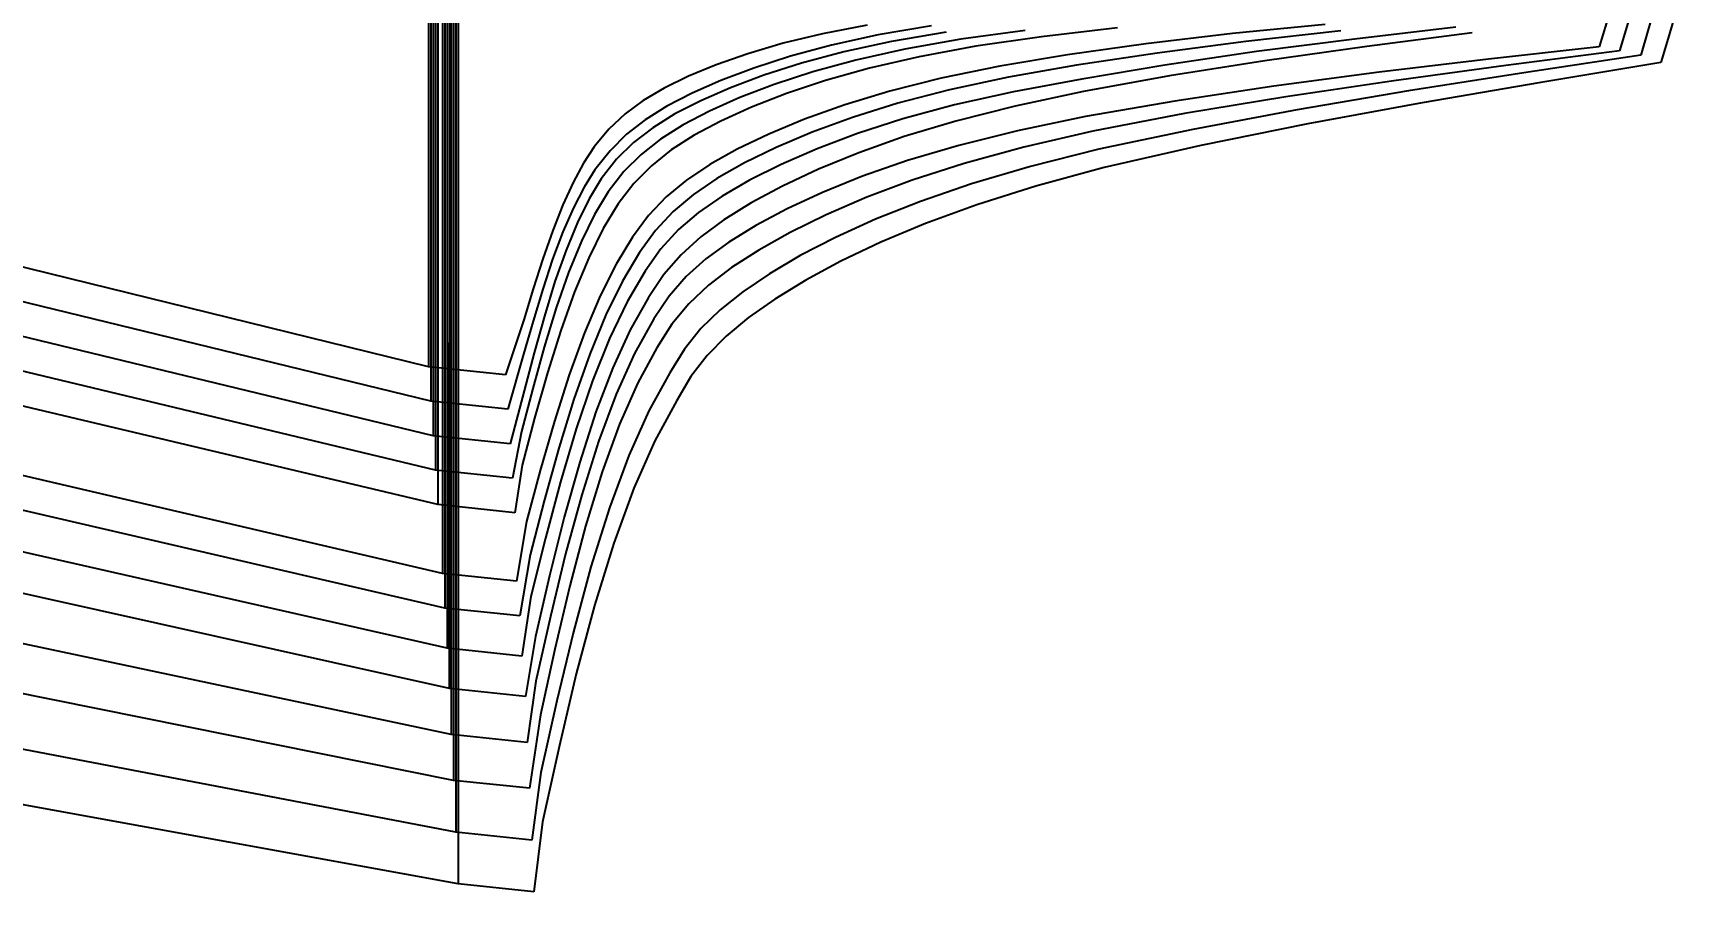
# Model space of a CAD drawing. Extents: x -93.6 to 5.6, y -2 to 41.8.
# Drawn here: x -72.04 to -57.79, y -2.04 to 5.32 of the extents above; entities that cross this region are included whole.
import ezdxf

# ---------------------------------------------------------------- set-up
doc = ezdxf.new("R2010")
doc.units = 0

# ---------------------------------------------------------------- blocks, each defined once
blk = doc.blocks.new('C-S1615WWO206-F_26')
at = {"layer": '1'}
for points in [[(-64.9028, 5.3868), (-65.285, 5.3129), (-65.6229, 5.2306), (-65.9247, 5.1411), (-66.1943, 5.0466), (-66.4326, 4.9486), (-66.6403, 4.8473), (-66.8193, 4.7415), (-66.9747, 4.6266), (-67.1125, 4.4962), (-67.2397, 4.3429), (-67.33, 4.2041), (-67.4189, 4.039), (-67.5068, 3.8464), (-67.5936, 3.6272), (-67.6781, 3.3854), (-67.7606, 3.1272), (-67.8412, 2.8605), (-67.9986, 2.3907)], [(-67.9986, 2.3907), (-68.6565, 2.46), (-73.6152, 3.6793), (-75.0538, 3.9603)]]:
    blk.add_lwpolyline(points, dxfattribs=at)
at = {"layer": '8'}
blk.add_line((-68.6565, 10.0435), (-68.6568, 2.4599), dxfattribs=at)
blk = doc.blocks.new('C-S1615WWO206-F_28')
at = {"layer": '1'}
for points in [[(-64.3507, 5.3809), (-64.8079, 5.3017), (-65.2069, 5.2144), (-65.5594, 5.1193), (-65.8738, 5.0178), (-66.1542, 4.9117), (-66.4017, 4.8028), (-66.6169, 4.6912), (-66.8022, 4.5756), (-66.9622, 4.451), (-67.1034, 4.3107), (-67.2329, 4.1465), (-67.3262, 3.9981), (-67.4172, 3.8218), (-67.5069, 3.6162), (-67.5947, 3.3826), (-67.68, 3.1252), (-67.7626, 2.8504), (-67.8432, 2.5666), (-67.9787, 2.0955)], [(-67.9787, 2.0955), (-68.6366, 2.1648), (-73.6413, 3.3845), (-75.093, 3.665)]]:
    blk.add_lwpolyline(points, dxfattribs=at)
at = {"layer": '8'}
blk.add_line((-68.6366, 10.0435), (-68.637, 2.1647), dxfattribs=at)
blk = doc.blocks.new('C-S1615WWO206-F_30')
at = {"layer": '1'}
for points in [[(-64.2255, 5.3254), (-64.694, 5.2456), (-65.1027, 5.1571), (-65.4639, 5.0607), (-65.7861, 4.9575), (-66.0735, 4.8496), (-66.3272, 4.7387), (-66.5479, 4.625), (-66.7379, 4.507), (-66.902, 4.38), (-67.047, 4.2366), (-67.18, 4.0689), (-67.2828, 3.8974), (-67.3825, 3.6943), (-67.4799, 3.4577), (-67.5745, 3.1893), (-67.6656, 2.8938), (-67.7533, 2.5786), (-67.8386, 2.2531), (-67.9589, 1.8003)], [(-67.9589, 1.8003), (-68.6168, 1.8696), (-73.6675, 3.0897), (-75.1323, 3.3697)]]:
    blk.add_lwpolyline(points, dxfattribs=at)
at = {"layer": '8'}
blk.add_line((-68.6168, 10.0435), (-68.6172, 1.8695), dxfattribs=at)
blk = doc.blocks.new('C-S1615WWO206-F_32')
at = {"layer": '1'}
for points in [[(-63.5493, 5.3413), (-64.1006, 5.2651), (-64.5802, 5.1802), (-64.9986, 5.087), (-65.3681, 4.9858), (-65.6977, 4.878), (-65.9916, 4.7655), (-66.2508, 4.6502), (-66.4763, 4.5323), (-66.6703, 4.4102), (-66.8377, 4.2789), (-66.9854, 4.131), (-67.1206, 3.9583), (-67.2363, 3.7642), (-67.3484, 3.5344), (-67.4579, 3.2669), (-67.5641, 2.9633), (-67.6663, 2.6292), (-67.7646, 2.2727), (-67.8601, 1.9047), (-67.9391, 1.5051)], [(-67.9391, 1.5051), (-68.597, 1.5744), (-73.6936, 2.7949), (-75.1716, 3.0744)]]:
    blk.add_lwpolyline(points, dxfattribs=at)
at = {"layer": '8'}
blk.add_line((-68.597, 10.0435), (-68.5974, 1.5743), dxfattribs=at)
blk = doc.blocks.new('C-S1615WWO206-F_34')
at = {"layer": '1'}
for points in [[(-62.7608, 5.3642), (-63.4113, 5.2862), (-63.9716, 5.2048), (-64.4589, 5.1151), (-64.8839, 5.0174), (-65.2591, 4.9119), (-65.5937, 4.7998), (-65.892, 4.6834), (-66.1549, 4.5643), (-66.3834, 4.4427), (-66.5799, 4.3172), (-66.7492, 4.1823), (-66.8984, 4.031), (-67.0348, 3.8543), (-67.1625, 3.6432), (-67.2863, 3.3931), (-67.4075, 3.1017), (-67.5256, 2.771), (-67.6392, 2.4069), (-67.7488, 2.0185), (-67.8556, 1.6173), (-67.9194, 1.2099)], [(-67.9194, 1.2099), (-68.5773, 1.2792), (-73.7197, 2.5001), (-75.2109, 2.7791)]]:
    blk.add_lwpolyline(points, dxfattribs=at)
at = {"layer": '8'}
blk.add_line((-68.5773, 10.0435), (-68.5776, 1.2791), dxfattribs=at)
blk = doc.blocks.new('C-S1615WWO206-F_38')
at = {"layer": '1'}
for points in [[(-60.9827, 5.3926), (-61.7744, 5.3138), (-62.5166, 5.2269), (-63.1886, 5.1325), (-63.7671, 5.0358), (-64.27, 4.9322), (-64.708, 4.8215), (-65.0942, 4.704), (-65.4383, 4.5806), (-65.7445, 4.4534), (-66.0144, 4.3242), (-66.2483, 4.1933), (-66.4491, 4.0588), (-66.6216, 3.9156), (-66.7728, 3.7554), (-66.9101, 3.5694), (-67.0506, 3.34), (-67.1873, 3.068), (-67.3213, 2.7511), (-67.452, 2.3912), (-67.5782, 1.9948), (-67.7003, 1.5719), (-67.819, 1.1351), (-67.905, 0.6223)], [(-67.905, 0.6223), (-68.5379, 0.6888), (-73.7722, 1.9106), (-75.2897, 2.1885)]]:
    blk.add_lwpolyline(points, dxfattribs=at)
at = {"layer": '8'}
blk.add_line((-68.5379, 10.0435), (-68.5382, 0.6887), dxfattribs=at)
blk = doc.blocks.new('C-S1615WWO206-F_40')
at = {"layer": '1'}
for points in [[(-60.8496, 5.336), (-61.661, 5.2455), (-62.4215, 5.1472), (-63.1097, 5.0421), (-63.6923, 4.9404), (-64.1986, 4.8323), (-64.6395, 4.7175), (-65.0282, 4.5962), (-65.3741, 4.4693), (-65.6819, 4.3388), (-65.9529, 4.2066), (-66.188, 4.0728), (-66.3895, 3.9359), (-66.5624, 3.7901), (-66.7136, 3.6275), (-66.8507, 3.439), (-66.9973, 3.1942), (-67.1391, 2.9043), (-67.2777, 2.5668), (-67.4126, 2.1838), (-67.5422, 1.762), (-67.6669, 1.3123), (-67.7881, 0.8478), (-67.8753, 0.3261)], [(-67.8753, 0.3261), (-68.5181, 0.3936), (-73.7984, 1.6158), (-75.3291, 1.8932)]]:
    blk.add_lwpolyline(points, dxfattribs=at)
at = {"layer": '8'}
blk.add_line((-68.5181, 10.0435), (-68.5185, 0.3935), dxfattribs=at)
blk = doc.blocks.new('C-S1615WWO206-F_42')
at = {"layer": '1'}
for points in [[(-59.8641, 5.3679), (-60.7316, 5.2669), (-61.5697, 5.1592), (-62.3548, 5.0444), (-63.0651, 4.9237), (-63.6488, 4.8161), (-64.1557, 4.7027), (-64.597, 4.5832), (-64.9857, 4.4578), (-65.3316, 4.3271), (-65.6394, 4.1932), (-65.9101, 4.058), (-66.1446, 3.9215), (-66.3453, 3.7822), (-66.5174, 3.6342), (-66.6677, 3.4696), (-66.8034, 3.2791), (-66.958, 3.0152), (-67.1073, 2.703), (-67.2525, 2.3397), (-67.3931, 1.9277), (-67.5278, 1.4743), (-67.6569, 0.9908), (-67.7824, 0.4916), (-67.8571, -0.018)], [(-67.8571, -0.018), (-68.4984, 0.0492), (-73.8858, 1.2725), (-75.4472, 1.5487)]]:
    blk.add_lwpolyline(points, dxfattribs=at)
at = {"layer": '8'}
blk.add_line((-68.4984, 10.0435), (-68.4988, 0.0491), dxfattribs=at)
blk = doc.blocks.new('C-S1615WWO206-F_44')
at = {"layer": '1'}
for points in [[(-59.725, 5.3203), (-60.6268, 5.2043), (-61.4978, 5.0816), (-62.3136, 4.9522), (-63.0516, 4.8177), (-63.6369, 4.6925), (-64.1448, 4.5638), (-64.5864, 4.4308), (-64.9748, 4.2932), (-65.3198, 4.1516), (-65.6263, 4.0078), (-65.8955, 3.8637), (-66.128, 3.7194), (-66.3265, 3.5732), (-66.4957, 3.4191), (-66.6425, 3.2489), (-66.774, 3.0529), (-66.9297, 2.777), (-67.0792, 2.4511), (-67.2237, 2.0725), (-67.3625, 1.6434), (-67.4947, 1.1715), (-67.6206, 0.6686), (-67.7422, 0.1495), (-67.8262, -0.3636)], [(-67.8262, -0.3636), (-68.4787, -0.2952), (-73.9733, 0.9291), (-75.5654, 1.2042)]]:
    blk.add_lwpolyline(points, dxfattribs=at)
at = {"layer": '8'}
blk.add_line((-68.4787, 10.0435), (-68.4791, -0.2953), dxfattribs=at)
blk = doc.blocks.new('C-S1615WWO206-F_46')
at = {"layer": '1'}
for points in [[(-58.317, 6.2687), (-58.5121, 5.6182), (-58.5756, 5.4064), (-58.6372, 5.201)], [(-58.6372, 5.201), (-59.5847, 5.0937), (-60.5197, 4.9818), (-61.4228, 4.8626), (-62.2687, 4.736), (-63.034, 4.6034), (-63.6146, 4.4818), (-64.1183, 4.3563), (-64.5563, 4.2264), (-64.9418, 4.0916), (-65.2843, 3.9527), (-65.5885, 3.8115), (-65.8557, 3.6698), (-66.0867, 3.5278), (-66.284, 3.3838), (-66.4524, 3.2318), (-66.5985, 3.0637), (-66.7296, 2.8701), (-66.8935, 2.5746), (-67.0503, 2.2259), (-67.2014, 1.8209), (-67.3461, 1.3622), (-67.4832, 0.8579), (-67.6135, 0.3206), (-67.7391, -0.2341), (-67.8137, -0.7569)], [(-67.8137, -0.7569), (-68.4618, -0.6889), (-74.0638, 0.4984), (-75.6862, 0.7613)]]:
    blk.add_lwpolyline(points, dxfattribs=at)
at = {"layer": '8'}
blk.add_line((-68.4618, 10.0435), (-68.4622, -0.689), dxfattribs=at)
blk = doc.blocks.new('C-S1615WWO206-F_48')
at = {"layer": '1'}
for points in [[(-58.1399, 6.2388), (-58.3368, 5.5856), (-58.401, 5.373), (-58.4631, 5.1668)], [(-58.4631, 5.1668), (-59.4349, 5.0406), (-60.3936, 4.9098), (-61.3195, 4.7722), (-62.1865, 4.6279), (-62.9706, 4.4787), (-63.5605, 4.341), (-64.0719, 4.2011), (-64.5161, 4.0583), (-64.9065, 3.9117), (-65.253, 3.7619), (-65.5603, 3.6106), (-65.8298, 3.4598), (-66.0624, 3.3094), (-66.2604, 3.1578), (-66.4288, 2.9987), (-66.5741, 2.8236), (-66.7034, 2.6228), (-66.8667, 2.3231), (-67.0223, 1.9695), (-67.1718, 1.559), (-67.3144, 1.0944), (-67.4489, 0.5839), (-67.5763, 0.0399), (-67.6988, -0.5216), (-67.7924, -1.1507)], [(-67.7924, -1.1507), (-68.442, -1.0827), (-74.1515, 0.0677), (-75.8042, 0.3184)]]:
    blk.add_lwpolyline(points, dxfattribs=at)
at = {"layer": '8'}
blk.add_line((-68.442, 10.0435), (-68.4424, -1.0827), dxfattribs=at)
blk = doc.blocks.new('C-S1615WWO206-F_50')
at = {"layer": '1'}
for points in [[(-57.9624, 6.2085), (-58.1571, 5.5507), (-58.2205, 5.3366), (-58.2819, 5.1289)], [(-58.2819, 5.1289), (-59.2823, 4.978), (-60.2691, 4.8226), (-61.222, 4.6609), (-62.1139, 4.4935), (-62.9201, 4.3229), (-63.5032, 4.175), (-64.0083, 4.0264), (-64.4465, 3.8761), (-64.8314, 3.7231), (-65.1725, 3.5678), (-65.4748, 3.4117), (-65.7394, 3.2568), (-65.9675, 3.1031), (-66.1613, 2.9488), (-66.3254, 2.7876), (-66.4663, 2.6111), (-66.5909, 2.4093), (-66.7709, 2.0833), (-66.9429, 1.6986), (-67.1085, 1.2519), (-67.2669, 0.746), (-67.4168, 0.19), (-67.5591, -0.4025), (-67.6963, -1.0142), (-67.7736, -1.5935)], [(-67.7736, -1.5935), (-68.4226, -1.5255), (-74.2396, -0.4123), (-75.9226, -0.1737)]]:
    blk.add_lwpolyline(points, dxfattribs=at)
at = {"layer": '8'}
blk.add_line((-68.4226, 10.0435), (-68.423, -1.5256), dxfattribs=at)
blk = doc.blocks.new('C-S1615WWO206-F_52')
at = {"layer": '1'}
for points in [[(-57.7854, 6.1487), (-57.9826, 5.4888), (-58.0468, 5.2739), (-58.109, 5.0656)], [(-58.109, 5.0656), (-59.1374, 4.8954), (-60.1517, 4.7209), (-61.131, 4.5403), (-62.0472, 4.3547), (-62.8754, 4.1671), (-63.4592, 4.007), (-63.9645, 3.8477), (-64.4025, 3.688), (-64.7869, 3.5267), (-65.1271, 3.3638), (-65.4282, 3.201), (-65.6916, 3.04), (-65.9181, 2.8809), (-66.11, 2.7219), (-66.2721, 2.5566), (-66.4105, 2.3762), (-66.5318, 2.1708), (-66.7201, 1.8267), (-66.8995, 1.4209), (-67.0721, 0.9498), (-67.2368, 0.4165), (-67.3924, -0.1698), (-67.5398, -0.7944), (-67.6817, -1.4391), (-67.7547, -2.0363)], [(-67.7547, -2.0363), (-68.4028, -1.9684), (-74.3273, -0.8923), (-76.0406, -0.6659)]]:
    blk.add_lwpolyline(points, dxfattribs=at)
at = {"layer": '8'}
blk.add_line((-68.4028, 10.0435), (-68.4032, -1.9685), dxfattribs=at)

msp = doc.modelspace()

# ---------------------------------------------------------------- block references
at = {"layer": '1'}
for name in ['C-S1615WWO206-F_52', 'C-S1615WWO206-F_50', 'C-S1615WWO206-F_48', 'C-S1615WWO206-F_46', 'C-S1615WWO206-F_44', 'C-S1615WWO206-F_42', 'C-S1615WWO206-F_40', 'C-S1615WWO206-F_38', 'C-S1615WWO206-F_34', 'C-S1615WWO206-F_32', 'C-S1615WWO206-F_30', 'C-S1615WWO206-F_28', 'C-S1615WWO206-F_26']:
    msp.add_blockref(name, (0, 0), dxfattribs=at)

doc.saveas('drawing.dxf')
